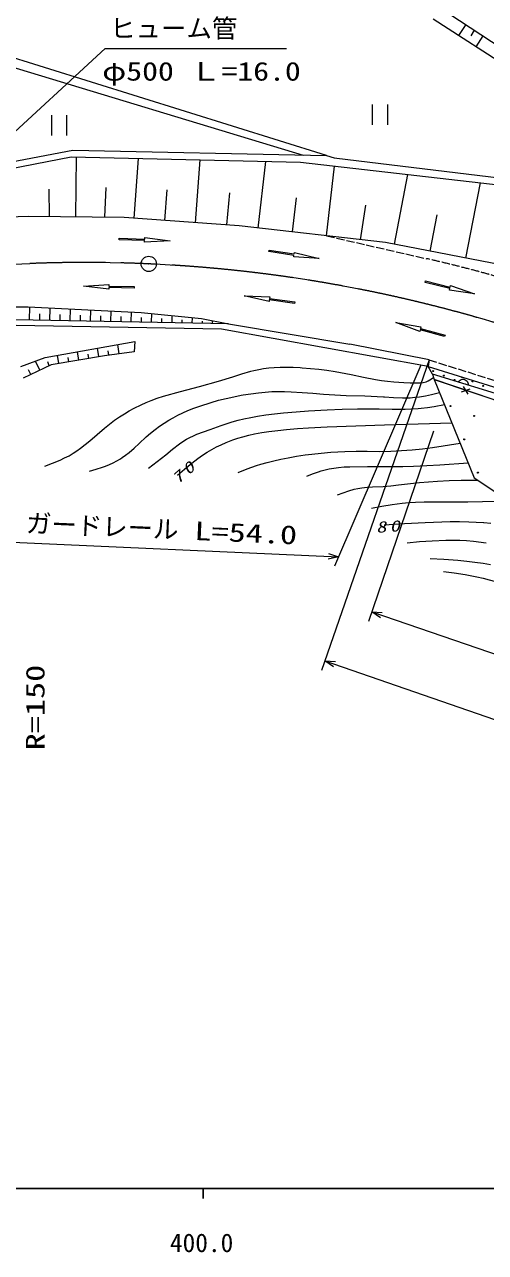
# Model space of a CAD drawing. Units: millimetres, scale not verified. Extents: x -64763 to 575237, y -104041 to 255959.
# Drawn here: x 345677 to 390985, y 74673 to 195314 of the extents above; entities that cross this region are included whole.
import ezdxf
from ezdxf.enums import TextEntityAlignment as Align

# ---------------------------------------------------------------- set-up
doc = ezdxf.new("R2010")
doc.units = ezdxf.units.MM
doc.header["$LTSCALE"] = 1000
doc.linetypes.add('CHAIN', pattern=[18.5, 12, -1.5, 3.5, -1.5])
doc.linetypes.add('USER1', pattern=[1, 0.8, -0.2])
for name, color, linetype, lineweight in [('M-BGD', 7, 'Continuous', 13), ('M-BMK-LINE', 2, 'Continuous', 13), ('M-BMK-SRVR', 3, 'Continuous', 13), ('M-STR-HTXT', 7, 'Continuous', 13), ('M-TTL-BAND', 7, 'Continuous', 25)]:
    doc.layers.add(name, color=color, linetype=linetype, lineweight=lineweight)
doc.styles.add('ＭＳ ゴシック', font='')
doc.styles.get('ＭＳ ゴシック').set_extended_font_data('MS Gothic')

# ---------------------------------------------------------------- blocks, each defined once
blk = doc.blocks.new('BUHIN1')
at = {"color": 3, "linetype": 'Continuous', "lineweight": 13}
for radius in [750, 22.5]:
    blk.add_circle((0, 0), radius, dxfattribs=at)
blk = doc.blocks.new('BUHIN2')
at = {"color": 7, "linetype": 'Continuous', "lineweight": 13}
blk.add_lwpolyline([(0, 500), (115, 460), (212, 400), (322, 305), (382, 195), (418, 78), (418, -78), (382, -195), (322, -305), (212, -402), (115, -462), (0, -500)], dxfattribs=at)
blk = doc.blocks.new('BUHIN4')
at = {"color": 7, "linetype": 'Continuous', "lineweight": 13}
for p, q in [((-282, 350), (282, -350)), ((-282, -350), (282, 350))]:
    blk.add_line(p, q, dxfattribs=at)
blk = doc.blocks.new('BUHIN8')
at = {"color": 7, "linetype": 'Continuous', "lineweight": 13}
for p, q in [((-770, 1000), (-770, -1000)), ((765, -1000), (765, 1000))]:
    blk.add_line(p, q, dxfattribs=at)
blk = doc.blocks.new('BUHIN13')
at = {"color": 7, "linetype": 'Continuous', "lineweight": 13}
blk.add_lwpolyline([(-288, -1000), (0, 0), (285, -1000)], dxfattribs=at)

msp = doc.modelspace()

# ---------------------------------------------------------------- linework, layer by layer
at = {"layer": 'M-BGD'}
for p, q in [((398327, 187781), (385850, 195832)), ((387377, 196404), (399776, 188277)), ((389049, 195308), (388340, 194225)), ((389888, 194758), (389535, 194220)), ((375372, 182446), (337773, 194184)), ((338057, 193073), (373062, 182494)), ((390727, 194208), (390025, 193138)), ((336061, 179570), (350275, 182319)), ((336800, 180414), (350414, 182962)), ((350275, 182319), (372793, 181792)), ((350414, 182962), (375372, 182446)), ((350712, 176412), (350785, 182307)), ((375372, 182446), (376108, 182209)), ((376108, 182209), (394703, 179967)), ((356457, 176282), (356883, 182164)), ((362486, 175844), (362934, 182023)), ((368657, 175319), (369403, 181871)), ((372793, 181792), (394142, 179336)), ((375374, 174554), (376153, 181406)), ((382043, 173726), (383361, 180576)), ((389065, 172374), (390486, 179756)), ((348128, 176444), (348100, 179141)), ((353585, 176376), (353710, 179306)), ((359471, 176063), (359690, 179078)), ((365575, 175620), (365872, 178784)), ((372015, 174937), (372397, 178287)), ((378714, 174174), (379235, 177582)), ((346063, 176470), (332026, 175943)), ((355480, 176353), (346063, 176470)), ((366769, 175534), (355480, 176353)), ((385554, 173050), (386239, 176608)), ((381158, 173896), (366769, 175534)), ((354984, 174172), (354989, 174322)), ((357482, 174083), (354984, 174172)), ((354989, 174322), (357488, 174233)), ((357477, 173933), (357482, 174083)), ((359984, 174069), (357477, 173933)), ((357488, 174233), (357493, 174383)), ((357493, 174383), (359984, 174069)), ((398178, 170620), (381158, 173896)), ((369689, 173013), (369712, 173161)), ((372160, 172633), (369689, 173013)), ((369712, 173161), (372183, 172781)), ((372138, 172485), (372160, 172633)), ((372183, 172781), (372206, 172930)), ((372206, 172930), (374643, 172327)), ((374643, 172327), (372138, 172485)), ((385055, 169984), (385091, 170129)), ((385091, 170129), (387517, 169523)), ((351464, 169595), (353968, 169768)), ((353958, 169318), (351464, 169595)), ((353962, 169468), (353958, 169318)), ((356461, 169417), (353962, 169468)), ((353968, 169768), (353965, 169618)), ((353965, 169618), (356464, 169567)), ((356464, 169567), (356461, 169417)), ((387480, 169377), (385055, 169984)), ((387444, 169232), (387480, 169377)), ((389924, 168844), (387444, 169232)), ((387517, 169523), (387553, 169668)), ((387553, 169668), (389924, 168844)), ((369716, 168109), (367269, 168668)), ((367269, 168668), (369777, 168555)), ((369737, 168258), (369716, 168109)), ((372214, 167922), (369737, 168258)), ((369777, 168555), (369757, 168407)), ((369757, 168407), (372234, 168071)), ((372234, 168071), (372214, 167922)), ((332573, 167570), (346028, 167570)), ((346028, 167570), (357145, 167033)), ((346169, 166290), (346193, 167562)), ((347171, 166271), (347183, 166892)), ((348173, 166252), (348196, 167465)), ((349174, 166233), (349185, 166825)), ((350175, 166214), (350197, 167369)), ((351171, 166195), (351181, 166758)), ((352166, 166177), (352187, 167272)), ((353166, 166158), (353176, 166691)), ((354166, 166139), (354186, 167176)), ((355164, 166120), (355174, 166624)), ((356162, 166102), (356181, 167080)), ((357145, 167033), (363087, 166420)), ((357165, 166083), (357173, 166543)), ((358167, 166064), (358184, 166926)), ((360172, 166026), (360185, 166719)), ((362165, 165989), (362175, 166514)), ((365044, 165382), (337189, 165866)), ((365732, 165921), (337212, 166458)), ((359170, 166045), (359177, 166434)), ((361168, 166007), (361174, 166312)), ((363087, 166420), (365732, 165921)), ((363163, 165970), (363167, 166167)), ((364161, 165951), (364166, 166216)), ((385357, 161725), (365044, 165382)), ((365161, 165932), (365162, 165980)), ((365732, 165921), (377655, 163926)), ((384518, 165168), (382163, 166036)), ((382163, 166036), (384635, 165602)), ((384557, 165312), (384518, 165168)), ((386971, 164661), (384557, 165312)), ((384635, 165602), (384596, 165457)), ((384596, 165457), (387010, 164806)), ((347693, 162606), (356527, 164170)), ((356527, 164170), (356443, 163156)), ((387010, 164806), (386971, 164661)), ((351025, 162352), (350886, 163171)), ((352008, 162518), (351938, 162932)), ((352992, 162685), (352851, 163519)), ((356443, 163156), (353526, 162775)), ((353976, 162834), (353912, 163265)), ((354963, 162963), (354845, 163872)), ((385437, 162363), (377655, 163926)), ((345326, 161718), (347693, 162606)), ((348285, 161888), (345537, 160577)), ((347178, 161360), (346752, 162253)), ((348083, 161791), (347958, 162165)), ((353526, 162775), (348285, 161888)), ((349052, 162018), (348916, 162823)), ((350038, 162185), (349970, 162591)), ((385437, 162363), (385357, 161725)), ((385789, 160969), (385357, 161725)), ((385357, 161725), (397596, 157909)), ((346279, 160931), (346055, 161400)), ((385789, 160969), (385940, 160430)), ((397848, 157261), (385789, 160969)), ((385940, 160430), (389891, 150772)), ((385987, 160397), (385940, 160430)), ((398419, 156201), (385940, 160430)), ((398419, 156201), (385987, 160397)), ((389891, 150772), (395198, 147213))]:
    msp.add_line(p, q, dxfattribs=at)
at = {"layer": 'M-BGD', "linetype": 'USER1'}
for p, q in [((375374, 174554), (385237, 172304)), ((385423, 162366), (400131, 157791))]:
    msp.add_line(p, q, dxfattribs=at)
at = {"layer": 'M-BGD'}
for points in [[(347660, 151925), (348412, 152215), (349162, 152526), (349606, 152730), (350048, 152955), (350451, 153186), (350816, 153422), (351179, 153681), (351641, 154041), (352102, 154425), (353548, 155671), (354035, 156061), (354534, 156434), (355012, 156767), (355499, 157082), (355971, 157364), (356452, 157628), (357141, 157965), (357624, 158178), (358114, 158373), (358725, 158591), (359344, 158790), (361003, 159265), (362867, 159763), (364730, 160282), (366164, 160718), (367039, 160995), (367919, 161252), (368228, 161329), (368697, 161427), (369179, 161508), (369695, 161572), (370224, 161617), (370805, 161646), (371399, 161655), (372084, 161642), (372768, 161610), (372969, 161597), (373789, 161537), (374605, 161458), (375407, 161359), (376216, 161239), (377785, 160947), (378986, 160679), (380187, 160432), (380767, 160335), (381371, 160264), (381978, 160211), (382947, 160144), (383572, 160114), (384202, 160104), (384323, 160106), (384596, 160117), (384876, 160148), (385164, 160221), (385346, 160297), (385520, 160392), (385883, 160633)], [(352057, 151428), (352708, 151617), (353353, 151825), (353624, 151925), (354013, 152084), (354404, 152266), (354758, 152453), (355101, 152657), (355268, 152766), (355609, 153008), (355946, 153272), (356446, 153702), (356934, 154148), (357638, 154792), (358071, 155164), (358516, 155519), (358949, 155840), (359401, 156149), (359856, 156436), (360285, 156688), (360734, 156928), (361228, 157168), (361731, 157390), (362309, 157621), (362894, 157833), (364023, 158194), (364757, 158398), (365504, 158584), (366235, 158746), (366980, 158890), (367158, 158921), (367911, 159038), (368676, 159137), (369323, 159201), (369971, 159245), (370560, 159265), (371219, 159262), (371888, 159239), (372956, 159171), (374024, 159084), (375071, 158997), (376179, 158930), (377296, 158882), (379123, 158820), (380953, 158737), (381073, 158730), (381943, 158674), (382821, 158639), (383596, 158653), (384043, 158691), (384497, 158750), (385088, 158851), (385678, 158973), (386463, 159152)], [(357868, 151734), (359550, 153033), (360221, 153582), (360903, 154112), (361246, 154353), (361599, 154576), (361920, 154754), (362270, 154920), (362629, 155069), (363908, 155518), (364992, 155910), (366078, 156280), (366087, 156283), (366664, 156443), (367245, 156583), (367910, 156721), (368579, 156840), (369411, 156964), (370247, 157068), (371134, 157162), (372368, 157277), (373603, 157371), (375415, 157468), (376902, 157516), (378399, 157544), (380538, 157545), (381811, 157527), (383082, 157530), (383722, 157551), (384359, 157592), (384667, 157621), (385300, 157699), (385941, 157798), (386944, 157976)], [(360715, 151039), (361410, 151638), (362119, 152222), (362722, 152682), (363166, 152991), (363622, 153285), (364080, 153556), (364548, 153810), (365007, 154036), (365483, 154249), (366145, 154507), (366637, 154672), (367145, 154821), (367717, 154965), (368293, 155090), (368992, 155219), (369695, 155327), (369705, 155328), (370568, 155440), (371442, 155533), (372517, 155623), (373603, 155694), (375409, 155785), (378235, 155899), (381061, 155993), (387684, 156168)], [(366661, 151313), (367567, 151654), (368489, 151979), (368916, 152116), (369539, 152297), (370168, 152460), (370869, 152618), (371586, 152760), (372425, 152903), (373268, 153026), (373924, 153110), (374847, 153214), (375781, 153299), (377174, 153378), (378273, 153393), (379373, 153388), (380522, 153382), (381681, 153396), (382220, 153416), (383788, 153530), (384781, 153638), (385781, 153767), (388498, 154177)], [(373427, 150931), (373991, 151162), (374568, 151378), (374842, 151466), (375235, 151574), (375632, 151662), (376083, 151739), (376539, 151797), (377098, 151845), (377662, 151873), (379391, 151887), (381126, 151883), (382858, 151898), (383902, 151925), (385207, 151980), (386512, 152055), (389286, 152252)], [(376447, 149096), (376996, 149315), (377559, 149517), (378091, 149669), (378450, 149743), (378822, 149800), (379348, 149852), (379887, 149886), (380920, 149937), (381679, 149997), (382445, 150078), (384514, 150319), (385388, 150396), (386275, 150454), (387433, 150504), (388603, 150536), (390205, 150561)], [(379773, 147796), (380784, 147989), (381807, 148163), (382794, 148293), (383439, 148350), (384097, 148388), (384976, 148414), (385867, 148419), (387802, 148408), (389252, 148417), (390710, 148446), (393244, 148524)], [(381022, 146156), (383038, 146286), (385054, 146397), (387502, 146475), (388421, 146481), (389339, 146467), (390067, 146437), (390794, 146387), (390834, 146384), (391500, 146317)], [(383291, 144394), (384514, 144509), (385739, 144604), (387075, 144661), (387765, 144664), (388455, 144646), (389134, 144609), (389811, 144552), (391051, 144394)], [(385546, 142864), (386901, 142784), (388255, 142683), (389140, 142597), (389944, 142499), (390745, 142381), (391495, 142251)], [(386846, 141565), (387918, 141431), (388986, 141278), (390134, 141068), (390746, 140927), (391354, 140766), (391986, 140578), (392623, 140367), (393291, 140124), (393963, 139859), (395295, 139271), (395926, 138965), (396557, 138637), (397062, 138353), (397564, 138048), (397971, 137780), (398416, 137463), (398849, 137129), (399332, 136730), (399802, 136314), (400386, 135767), (400958, 135203), (402061, 134071)]]:
    msp.add_lwpolyline(points, dxfattribs=at)
for centre in [(385852, 161268), (386895, 160829), (387938, 160389), (389721, 160252), (390764, 159812), (387562, 157833), (389868, 156867), (388901, 154561), (390239, 151289)]:
    msp.add_circle(centre, 50, dxfattribs=at)
at = {"layer": 'M-BGD', "linetype": 'USER1'}
msp.add_arc((354098, 35811), 140000, 66.38599, 77.14874, dxfattribs=at)
at = {"layer": 'M-BGD'}
for centre, start, end in [((388679, 160691), 164.66041, 340.70832), ((388980, 159950), 28.78305, 117.03565)]:
    msp.add_arc(centre, 50, start, end, dxfattribs=at)
at = {"layer": 'M-BMK-LINE', "linetype": 'CHAIN'}
msp.add_line((264627, 168654), (346187, 171832), dxfattribs=at)
at = {"layer": 'M-BMK-LINE'}
msp.add_arc((351639, 31938), 140000, 66.46312, 92.23154, dxfattribs=at)
at = {"layer": 'M-BMK-LINE', "linetype": 'CHAIN'}
msp.add_arc((351639, 31938), 140000, 66.46312, 92.23154, dxfattribs=at)
at = {"layer": 'M-STR-HTXT'}
for p, q in [((335329, 176133), (353588, 192972)), ((353588, 192972), (371428, 192972)), ((385437, 162363), (374865, 131858)), ((384644, 161853), (376136, 142101)), ((385873, 155364), (379481, 136669)), ((332286, 144989), (376531, 143020)), ((379805, 137615), (416786, 124972)), ((375193, 132803), (442012, 109646))]:
    msp.add_line(p, q, dxfattribs=at)
at = {"layer": 'M-TTL-BAND'}
for p, q in [((-64763, 80959), (474237, 80959)), ((363237, 80959), (363237, 79959))]:
    msp.add_line(p, q, dxfattribs=at)

# ---------------------------------------------------------------- block references
at = {"layer": 'M-BGD'}
for p in [(380624, 186453), (349081, 185423)]:
    msp.add_blockref('BUHIN8', p, dxfattribs=at)
for name, p, rotation in [('BUHIN2', (388804, 160042), 72.90929), ('BUHIN4', (389060, 159373), 71.27827)]:
    msp.add_blockref(name, p, dxfattribs=dict(at, rotation=rotation))
at = {"layer": 'M-BMK-SRVR'}
msp.add_blockref('BUHIN1', (357888, 171799), dxfattribs=at)
at = {"layer": 'M-STR-HTXT'}
for p, rotation in [((376531, 143020), 267.45116), ((379805, 137615), 71.12545), ((375193, 132803), 70.88635)]:
    msp.add_blockref('BUHIN13', p, dxfattribs=dict(at, rotation=rotation))

# ---------------------------------------------------------------- texts
at = {"layer": 'M-BGD', "style": 'ＭＳ ゴシック', "width": 1.35}
msp.add_text('R=150', height=1833, rotation=90, dxfattribs=at).set_placement((348191, 124002), align=Align.BOTTOM_LEFT)
at = {"layer": 'M-BGD', "char_height": 1100, "attachment_point": 7, "style": 'ＭＳ ゴシック'}
for s, insert, rotation in [('\\T1.33;\\W1.35;\\Q15;70', (360767, 150097), 40.7), ('\\T1.33;\\W1.35;\\Q15;80', (380263, 145354), 3.8)]:
    msp.add_mtext(s, dxfattribs=dict(at, insert=insert, rotation=rotation))
at = {"layer": 'M-STR-HTXT', "style": 'ＭＳ ゴシック'}
msp.add_text('ヒューム管', height=1833, dxfattribs=at).set_placement((354089, 193472), align=Align.BOTTOM_LEFT)
at = {"layer": 'M-STR-HTXT', "style": 'ＭＳ ゴシック', "width": 1.25}
msp.add_text('φ500 Ｌ=16.0', height=1833, dxfattribs=at).set_placement((353308, 189256), align=Align.BOTTOM_LEFT)
at = {"layer": 'M-STR-HTXT', "style": 'ＭＳ ゴシック'}
msp.add_text('ガードレール', height=1833, rotation=357.5, dxfattribs=at).set_placement((345757, 144880), align=Align.BOTTOM_LEFT)
at = {"layer": 'M-STR-HTXT', "style": 'ＭＳ ゴシック', "width": 1.35}
msp.add_text('L=54.0', height=1833, rotation=357.5, dxfattribs=at).set_placement((362316, 144127), align=Align.BOTTOM_LEFT)
at = {"layer": 'M-TTL-BAND', "style": 'ＭＳ ゴシック'}
msp.add_text('400.0', height=1833, dxfattribs=at).set_placement((363081, 74153), align=Align.BOTTOM_CENTER)

doc.saveas('drawing.dxf')
